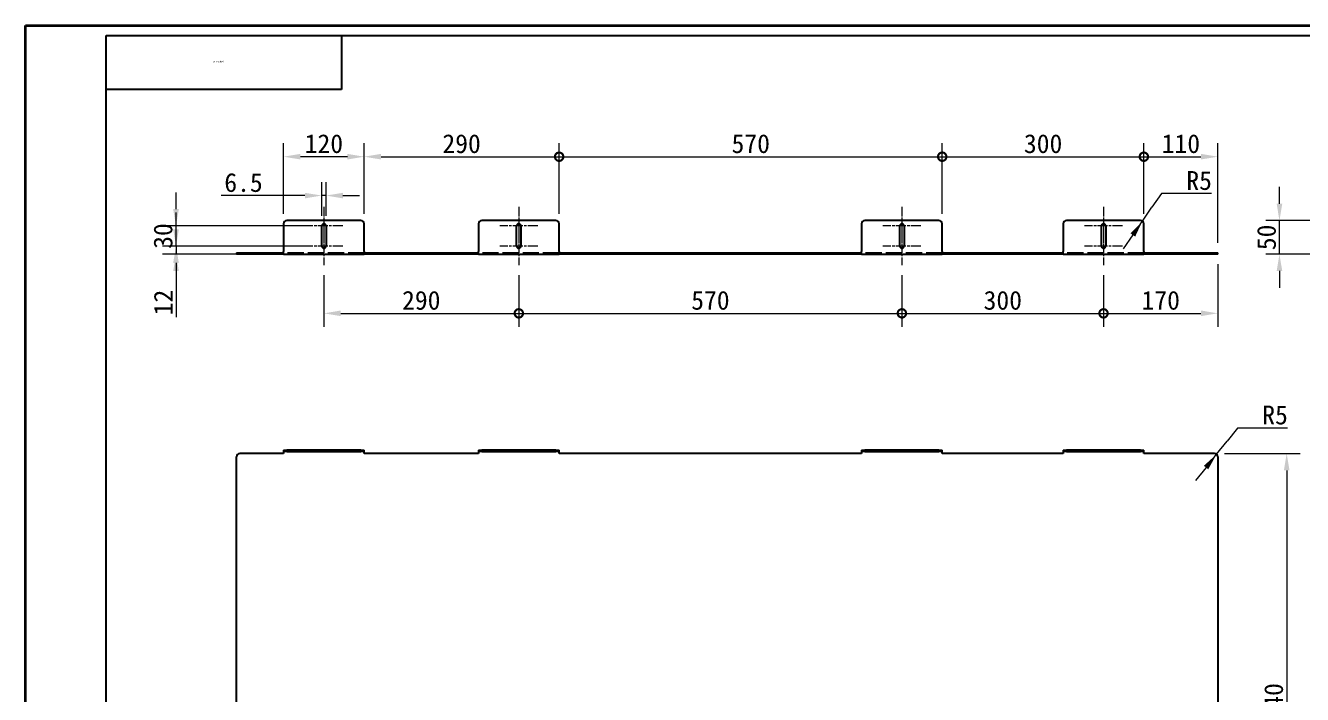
# Model space of a CAD drawing. Header units: millimetres. Extents: x 60 to 2915, y 55 to 2045.
# Drawn here: x 60 to 1960, y 1050 to 2045 of the extents above; entities that cross this region are included whole.
import ezdxf
from ezdxf.enums import TextEntityAlignment as Align

# ---------------------------------------------------------------- set-up
doc = ezdxf.new("R2018")
doc.units = ezdxf.units.MM
doc.header["$LTSCALE"] = 10
doc.linetypes.add('CHAIN', pattern=[0.3543, 0.2362, -0.0295, 0.0591, -0.0295])
doc.linetypes.add('DASHED', pattern=[0.2067, 0.1654, -0.0413])
for name, color, linetype, lineweight, true_color in [('中心标记 (ISO)', 1, 'CHAIN', 18, 0xff0000), ('尺寸 (ISO)', 7, 'Continuous', 18, 0x008000), ('隐藏 (ISO)', 5, 'DASHED', 18, 0x0000ff)]:
    doc.layers.add(name, color=color, linetype=linetype, lineweight=lineweight, true_color=true_color)
doc.layers.add('可见 (ISO)', color=7, linetype='Continuous', lineweight=25)
doc.layers.add('图框 (ISO)', color=7, linetype='Continuous', lineweight=35)
doc.styles.get("Standard").update_dxf_attribs({"font": 'simfang.ttf'})
doc.styles.add('最新国标', font='simfang.ttf')
doc.dimstyles.new('默认 (GB)', dxfattribs={"dimscale": 10, "dimtxt": 2.8, "dimasz": 2.5, "dimexe": 2, "dimexo": 1.5, "dimgap": 0.5, "dimtad": 1, "dimtoh": 1, "dimdsep": 46, "dimtxsty": '最新国标', "dimcen": 0.09, "dimdle": 10, "dimclrd": 256, "dimclre": 256, "dimclrt": 256, "dimaunit": 1, "dimadec": 3, "dimazin": 2, "dimtfac": 0.535714, "dimtdec": 3, "dimtmove": 0, "dimatfit": 3, "dimfxl": 0, "dimtolj": 1, "dimlwd": -1, "dimlwe": -1, "dimarcsym": 0})

# ---------------------------------------------------------------- blocks, each defined once
blk = doc.blocks.new('图框 最新国标')
at = {"layer": '图框 (ISO)'}
for p, q in [((6, 7), (6, 204.5)), ((6, 204.5), (291.5, 204.5))]:
    blk.add_line(p, q, dxfattribs=at)
at = {"layer": '图框 (ISO)', "color": 7, "linetype": 'Continuous', "lineweight": 25}
for p, q in [((18, 203), (290, 203)), ((18, 7), (18, 203)), ((18, 203), (290, 203)), ((53, 203), (53, 195)), ((53, 195), (18, 195))]:
    blk.add_line(p, q, dxfattribs=at)
at = {"layer": '图框 (ISO)', "lineweight": 30}
blk.add_attdef('零件代号', text='', height=2.5, rotation=180, dxfattribs=at).set_placement((35.5, 199), align=Align.MIDDLE_CENTER)
blk = doc.blocks.new('*D6')
at = {"layer": 'Defpoints', "color": 0, "transparency": 16777216}
for p in [(1925.6, 1754.9), (2015.6, 1754.9), (2025.6, 1704.9)]:
    blk.add_point(p, dxfattribs=at)
at = {"layer": '尺寸 (ISO)', "color": 116, "true_color": 0x00803f, "transparency": 16777216}
for p, q in [((1925.6, 1779.9), (1925.6, 1804.9)), ((2000.6, 1754.9), (1905.6, 1754.9)), ((1925.6, 1704.9), (1925.6, 1754.9)), ((2010.6, 1704.9), (1905.6, 1704.9)), ((1925.6, 1679.9), (1925.6, 1654.9))]:
    blk.add_line(p, q, dxfattribs=at)
for points in [[(1921.5, 1779.9), (1929.8, 1779.9), (1925.6, 1754.9)], [(1921.5, 1679.9), (1929.8, 1679.9), (1925.6, 1704.9)]]:
    blk.add_solid(points, dxfattribs=at)
at = {"layer": '尺寸 (ISO)', "transparency": 16777216, "insert": (1906.5, 1729.9), "char_height": 28, "attachment_point": 5, "rotation": 90, "style": '最新国标'}
blk.add_mtext('\\A1;50', dxfattribs=at)
blk = doc.blocks.new('*D9')
at = {"layer": 'Defpoints', "color": 0, "transparency": 16777216}
for p in [(1832, 1407.2), (1828.9, 1403.3)]:
    blk.add_point(p, dxfattribs=at)
at = {"layer": '尺寸 (ISO)', "color": 116, "true_color": 0x00803f, "transparency": 16777216}
for p, q in [((1863.1, 1446.3), (1847.6, 1426.8)), ((1937.7, 1446.3), (1863.1, 1446.3)), ((1832, 1407.2), (1847.6, 1426.8)), ((1828.9, 1403.3), (1832, 1407.2)), ((1816.4, 1387.6), (1800.9, 1368.1))]:
    blk.add_line(p, q, dxfattribs=at)
blk.add_solid([(1813.2, 1390.2), (1819.7, 1385), (1832, 1407.2)], dxfattribs=at)
at = {"layer": '尺寸 (ISO)', "transparency": 16777216, "insert": (1919.1, 1465.5), "char_height": 28, "attachment_point": 5, "style": '最新国标'}
blk.add_mtext('\\A1;R5', dxfattribs=at)
blk = doc.blocks.new('*D10')
at = {"layer": 'Defpoints', "color": 0, "transparency": 16777216}
for p in [(1828.9, 1408.3), (1828.9, 668.3), (1936.4, 668.3)]:
    blk.add_point(p, dxfattribs=at)
at = {"layer": '尺寸 (ISO)', "color": 116, "true_color": 0x00803f, "transparency": 16777216}
for p, q in [((1843.9, 1408.3), (1956.4, 1408.3)), ((1936.4, 1383.3), (1936.4, 693.3)), ((1843.9, 668.3), (1956.4, 668.3))]:
    blk.add_line(p, q, dxfattribs=at)
for points in [[(1932.2, 1383.3), (1940.6, 1383.3), (1936.4, 1408.3)], [(1932.2, 693.3), (1940.6, 693.3), (1936.4, 668.3)]]:
    blk.add_solid(points, dxfattribs=at)
at = {"layer": '尺寸 (ISO)', "transparency": 16777216, "insert": (1917.2, 1038.3), "char_height": 28, "attachment_point": 5, "rotation": 90, "style": '最新国标'}
blk.add_mtext('\\A1;740', dxfattribs=at)
blk = doc.blocks.new('_DotSmall')
at = {"color": 0, "linetype": 'ByBlock', "const_width": 0.5}
blk.add_lwpolyline([(-0.0625, 0, 1), (0.0625, 0, 1)], format="xyb", close=True, dxfattribs=at)
blk = doc.blocks.new('*D12')
at = {"layer": 'Defpoints', "color": 0, "transparency": 16777216}
for p in [(853.9, 1849.9), (563.9, 1749.9), (853.9, 1749.9)]:
    blk.add_point(p, dxfattribs=at)
at = {"layer": '尺寸 (ISO)', "color": 116, "true_color": 0x00803f, "transparency": 16777216}
for p, q in [((563.9, 1764.9), (563.9, 1869.9)), ((853.9, 1764.9), (853.9, 1869.9)), ((588.9, 1849.9), (853.9, 1849.9))]:
    blk.add_line(p, q, dxfattribs=at)
blk.add_solid([(588.9, 1854.1), (588.9, 1845.8), (563.9, 1849.9)], dxfattribs=at)
at = {"layer": '尺寸 (ISO)', "color": 116, "true_color": 0x00803f, "transparency": 16777216, "xscale": 25, "yscale": 25, "zscale": 25}
blk.add_blockref('_DotSmall', (853.9, 1849.9), dxfattribs=at)
at = {"layer": '尺寸 (ISO)', "transparency": 16777216, "insert": (708.8, 1869.1), "char_height": 28, "attachment_point": 5, "style": '最新国标'}
blk.add_mtext('\\A1;290', dxfattribs=at)
blk = doc.blocks.new('*D14')
at = {"layer": 'Defpoints', "color": 0, "transparency": 16777216}
for p in [(1833.9, 1849.9), (1723.9, 1749.9), (1833.9, 1706.9)]:
    blk.add_point(p, dxfattribs=at)
at = {"layer": '尺寸 (ISO)', "color": 116, "true_color": 0x00803f, "transparency": 16777216}
for p, q in [((1723.9, 1764.9), (1723.9, 1869.9)), ((1833.9, 1721.9), (1833.9, 1869.9)), ((1723.9, 1849.9), (1808.9, 1849.9))]:
    blk.add_line(p, q, dxfattribs=at)
blk.add_solid([(1808.9, 1854.1), (1808.9, 1845.8), (1833.9, 1849.9)], dxfattribs=at)
at = {"layer": '尺寸 (ISO)', "color": 116, "true_color": 0x00803f, "transparency": 16777216, "xscale": 25, "yscale": 25, "zscale": 25, "rotation": 180}
blk.add_blockref('_DotSmall', (1723.9, 1849.9), dxfattribs=at)
at = {"layer": '尺寸 (ISO)', "transparency": 16777216, "insert": (1779, 1869.1), "char_height": 28, "attachment_point": 5, "style": '最新国标'}
blk.add_mtext('\\A1;110', dxfattribs=at)
blk = doc.blocks.new('*D15')
at = {"layer": 'Defpoints', "color": 0, "transparency": 16777216}
for p in [(1723.9, 1849.9), (1423.9, 1749.9), (1723.9, 1749.9)]:
    blk.add_point(p, dxfattribs=at)
at = {"layer": '尺寸 (ISO)', "color": 116, "true_color": 0x00803f, "transparency": 16777216}
for p, q in [((1423.9, 1764.9), (1423.9, 1869.9)), ((1723.9, 1764.9), (1723.9, 1869.9)), ((1423.9, 1849.9), (1723.9, 1849.9))]:
    blk.add_line(p, q, dxfattribs=at)
at = {"layer": '尺寸 (ISO)', "color": 116, "true_color": 0x00803f, "transparency": 16777216, "xscale": 25, "yscale": 25, "zscale": 25, "rotation": 180}
blk.add_blockref('_DotSmall', (1423.9, 1849.9), dxfattribs=at)
at = {"layer": '尺寸 (ISO)', "color": 116, "true_color": 0x00803f, "transparency": 16777216, "xscale": 25, "yscale": 25, "zscale": 25}
blk.add_blockref('_DotSmall', (1723.9, 1849.9), dxfattribs=at)
at = {"layer": '尺寸 (ISO)', "transparency": 16777216, "insert": (1574, 1869.1), "char_height": 28, "attachment_point": 5, "style": '最新国标'}
blk.add_mtext('\\A1;300', dxfattribs=at)
blk = doc.blocks.new('*D16')
at = {"layer": 'Defpoints', "color": 0, "transparency": 16777216}
for p in [(1423.9, 1849.9), (853.9, 1749.9), (1423.9, 1749.9)]:
    blk.add_point(p, dxfattribs=at)
at = {"layer": '尺寸 (ISO)', "color": 116, "true_color": 0x00803f, "transparency": 16777216}
for p, q in [((853.9, 1764.9), (853.9, 1869.9)), ((1423.9, 1764.9), (1423.9, 1869.9)), ((853.9, 1849.9), (1423.9, 1849.9))]:
    blk.add_line(p, q, dxfattribs=at)
at = {"layer": '尺寸 (ISO)', "color": 116, "true_color": 0x00803f, "transparency": 16777216, "xscale": 25, "yscale": 25, "zscale": 25, "rotation": 180}
blk.add_blockref('_DotSmall', (853.9, 1849.9), dxfattribs=at)
at = {"layer": '尺寸 (ISO)', "color": 116, "true_color": 0x00803f, "transparency": 16777216, "xscale": 25, "yscale": 25, "zscale": 25}
blk.add_blockref('_DotSmall', (1423.9, 1849.9), dxfattribs=at)
at = {"layer": '尺寸 (ISO)', "transparency": 16777216, "insert": (1139, 1869.1), "char_height": 28, "attachment_point": 5, "style": '最新国标'}
blk.add_mtext('\\A1;570', dxfattribs=at)
blk = doc.blocks.new('*D17')
at = {"layer": 'Defpoints', "color": 0, "transparency": 16777216}
for p in [(443.9, 1849.9), (443.9, 1749.9), (563.9, 1749.9)]:
    blk.add_point(p, dxfattribs=at)
at = {"layer": '尺寸 (ISO)', "color": 116, "true_color": 0x00803f, "transparency": 16777216}
for p, q in [((443.9, 1764.9), (443.9, 1869.9)), ((563.9, 1764.9), (563.9, 1869.9)), ((538.9, 1849.9), (468.9, 1849.9))]:
    blk.add_line(p, q, dxfattribs=at)
for points in [[(468.9, 1854.1), (468.9, 1845.8), (443.9, 1849.9)], [(538.9, 1854.1), (538.9, 1845.8), (563.9, 1849.9)]]:
    blk.add_solid(points, dxfattribs=at)
at = {"layer": '尺寸 (ISO)', "transparency": 16777216, "insert": (503.9, 1869.1), "char_height": 28, "attachment_point": 5, "style": '最新国标'}
blk.add_mtext('\\A1;120', dxfattribs=at)
blk = doc.blocks.new('*D18')
at = {"layer": 'Defpoints', "color": 0, "transparency": 16777216}
for p in [(503.9, 1688.7), (793.9, 1688.7), (793.9, 1616.9)]:
    blk.add_point(p, dxfattribs=at)
at = {"layer": '尺寸 (ISO)', "color": 116, "true_color": 0x00803f, "transparency": 16777216}
for p, q in [((503.9, 1673.7), (503.9, 1596.9)), ((793.9, 1673.7), (793.9, 1596.9)), ((528.9, 1616.9), (793.9, 1616.9))]:
    blk.add_line(p, q, dxfattribs=at)
blk.add_solid([(528.9, 1621.1), (528.9, 1612.8), (503.9, 1616.9)], dxfattribs=at)
at = {"layer": '尺寸 (ISO)', "color": 116, "true_color": 0x00803f, "transparency": 16777216, "xscale": 25, "yscale": 25, "zscale": 25}
blk.add_blockref('_DotSmall', (793.9, 1616.9), dxfattribs=at)
at = {"layer": '尺寸 (ISO)', "transparency": 16777216, "insert": (648.8, 1636.1), "char_height": 28, "attachment_point": 5, "style": '最新国标'}
blk.add_mtext('\\A1;290', dxfattribs=at)
blk = doc.blocks.new('*D19')
at = {"layer": 'Defpoints', "color": 0, "transparency": 16777216}
for p in [(1833.9, 1704.9), (1663.9, 1688.7), (1833.9, 1616.9)]:
    blk.add_point(p, dxfattribs=at)
at = {"layer": '尺寸 (ISO)', "color": 116, "true_color": 0x00803f, "transparency": 16777216}
for p, q in [((1663.9, 1673.7), (1663.9, 1596.9)), ((1833.9, 1689.9), (1833.9, 1596.9)), ((1663.9, 1616.9), (1808.9, 1616.9))]:
    blk.add_line(p, q, dxfattribs=at)
blk.add_solid([(1808.9, 1621.1), (1808.9, 1612.8), (1833.9, 1616.9)], dxfattribs=at)
at = {"layer": '尺寸 (ISO)', "color": 116, "true_color": 0x00803f, "transparency": 16777216, "xscale": 25, "yscale": 25, "zscale": 25, "rotation": 180}
blk.add_blockref('_DotSmall', (1663.9, 1616.9), dxfattribs=at)
at = {"layer": '尺寸 (ISO)', "transparency": 16777216, "insert": (1749, 1636.1), "char_height": 28, "attachment_point": 5, "style": '最新国标'}
blk.add_mtext('\\A1;170', dxfattribs=at)
blk = doc.blocks.new('*D20')
at = {"layer": 'Defpoints', "color": 0, "transparency": 16777216}
for p in [(1363.9, 1688.7), (1663.9, 1688.7), (1663.9, 1616.9)]:
    blk.add_point(p, dxfattribs=at)
at = {"layer": '尺寸 (ISO)', "color": 116, "true_color": 0x00803f, "transparency": 16777216}
for p, q in [((1363.9, 1673.7), (1363.9, 1596.9)), ((1663.9, 1673.7), (1663.9, 1596.9)), ((1363.9, 1616.9), (1663.9, 1616.9))]:
    blk.add_line(p, q, dxfattribs=at)
at = {"layer": '尺寸 (ISO)', "color": 116, "true_color": 0x00803f, "transparency": 16777216, "xscale": 25, "yscale": 25, "zscale": 25, "rotation": 180}
blk.add_blockref('_DotSmall', (1363.9, 1616.9), dxfattribs=at)
at = {"layer": '尺寸 (ISO)', "color": 116, "true_color": 0x00803f, "transparency": 16777216, "xscale": 25, "yscale": 25, "zscale": 25}
blk.add_blockref('_DotSmall', (1663.9, 1616.9), dxfattribs=at)
at = {"layer": '尺寸 (ISO)', "transparency": 16777216, "insert": (1514, 1636.1), "char_height": 28, "attachment_point": 5, "style": '最新国标'}
blk.add_mtext('\\A1;300', dxfattribs=at)
blk = doc.blocks.new('*D21')
at = {"layer": 'Defpoints', "color": 0, "transparency": 16777216}
for p in [(793.9, 1688.7), (1363.9, 1688.7), (1363.9, 1616.9)]:
    blk.add_point(p, dxfattribs=at)
at = {"layer": '尺寸 (ISO)', "color": 116, "true_color": 0x00803f, "transparency": 16777216}
for p, q in [((793.9, 1673.7), (793.9, 1596.9)), ((1363.9, 1673.7), (1363.9, 1596.9)), ((793.9, 1616.9), (1363.9, 1616.9))]:
    blk.add_line(p, q, dxfattribs=at)
at = {"layer": '尺寸 (ISO)', "color": 116, "true_color": 0x00803f, "transparency": 16777216, "xscale": 25, "yscale": 25, "zscale": 25, "rotation": 180}
blk.add_blockref('_DotSmall', (793.9, 1616.9), dxfattribs=at)
at = {"layer": '尺寸 (ISO)', "color": 116, "true_color": 0x00803f, "transparency": 16777216, "xscale": 25, "yscale": 25, "zscale": 25}
blk.add_blockref('_DotSmall', (1363.9, 1616.9), dxfattribs=at)
at = {"layer": '尺寸 (ISO)', "transparency": 16777216, "insert": (1079, 1636.1), "char_height": 28, "attachment_point": 5, "style": '最新国标'}
blk.add_mtext('\\A1;570', dxfattribs=at)
blk = doc.blocks.new('*D22')
at = {"layer": 'Defpoints', "color": 0, "transparency": 16777216}
for p in [(283.9, 1716.9), (475.6, 1716.9), (443.9, 1704.9)]:
    blk.add_point(p, dxfattribs=at)
at = {"layer": '尺寸 (ISO)', "color": 116, "true_color": 0x00803f, "transparency": 16777216}
for p, q in [((283.9, 1741.9), (283.9, 1766.9)), ((460.6, 1716.9), (263.9, 1716.9)), ((283.9, 1716.9), (283.9, 1704.9)), ((428.9, 1704.9), (263.9, 1704.9)), ((283.9, 1679.9), (283.9, 1611.2))]:
    blk.add_line(p, q, dxfattribs=at)
for points in [[(279.7, 1741.9), (288.1, 1741.9), (283.9, 1716.9)], [(279.7, 1679.9), (288.1, 1679.9), (283.9, 1704.9)]]:
    blk.add_solid(points, dxfattribs=at)
at = {"layer": '尺寸 (ISO)', "transparency": 16777216, "insert": (264.9, 1633), "char_height": 28, "attachment_point": 5, "rotation": 90, "style": '最新国标'}
blk.add_mtext('\\A1;12', dxfattribs=at)
blk = doc.blocks.new('*D23')
at = {"layer": 'Defpoints', "color": 0, "transparency": 16777216}
for p in [(283.9, 1746.9), (500.6, 1746.9), (500.6, 1716.9)]:
    blk.add_point(p, dxfattribs=at)
at = {"layer": '尺寸 (ISO)', "color": 116, "true_color": 0x00803f, "transparency": 16777216}
for p, q in [((283.9, 1771.9), (283.9, 1796.9)), ((485.6, 1746.9), (263.9, 1746.9)), ((283.9, 1716.9), (283.9, 1746.9)), ((485.6, 1716.9), (263.9, 1716.9)), ((283.9, 1691.9), (283.9, 1666.9))]:
    blk.add_line(p, q, dxfattribs=at)
for points in [[(279.7, 1771.9), (288.1, 1771.9), (283.9, 1746.9)], [(279.7, 1691.9), (288.1, 1691.9), (283.9, 1716.9)]]:
    blk.add_solid(points, dxfattribs=at)
at = {"layer": '尺寸 (ISO)', "transparency": 16777216, "insert": (264.7, 1731.9), "char_height": 28, "attachment_point": 5, "rotation": 90, "style": '最新国标'}
blk.add_mtext('\\A1;30', dxfattribs=at)
blk = doc.blocks.new('*D24')
at = {"layer": 'Defpoints', "color": 0, "transparency": 16777216}
for p in [(507.1, 1792.1), (500.6, 1746.9), (507.1, 1746.9)]:
    blk.add_point(p, dxfattribs=at)
at = {"layer": '尺寸 (ISO)', "color": 116, "true_color": 0x00803f, "transparency": 16777216}
for p, q in [((500.6, 1761.9), (500.6, 1812.1)), ((507.1, 1761.9), (507.1, 1812.1)), ((475.6, 1792.1), (350.9, 1792.1)), ((507.1, 1792.1), (500.6, 1792.1)), ((532.1, 1792.1), (557.1, 1792.1))]:
    blk.add_line(p, q, dxfattribs=at)
for points in [[(475.6, 1796.2), (475.6, 1787.9), (500.6, 1792.1)], [(532.1, 1796.2), (532.1, 1787.9), (507.1, 1792.1)]]:
    blk.add_solid(points, dxfattribs=at)
at = {"layer": '尺寸 (ISO)', "transparency": 16777216, "insert": (384.3, 1811.3), "char_height": 28, "attachment_point": 5, "style": '最新国标'}
blk.add_mtext('\\A1;6.5', dxfattribs=at)
blk = doc.blocks.new('*D25')
at = {"layer": 'Defpoints', "color": 0, "transparency": 16777216}
for p in [(1718.9, 1749.9), (1721.7, 1754)]:
    blk.add_point(p, dxfattribs=at)
at = {"layer": '尺寸 (ISO)', "color": 116, "true_color": 0x00803f, "transparency": 16777216}
for p, q in [((1750.2, 1795.2), (1735.9, 1774.6)), ((1824.7, 1795.2), (1750.2, 1795.2)), ((1721.7, 1754), (1735.9, 1774.6)), ((1718.9, 1749.9), (1721.7, 1754)), ((1707.5, 1733.5), (1693.3, 1712.9))]:
    blk.add_line(p, q, dxfattribs=at)
blk.add_solid([(1704.1, 1735.8), (1711, 1731.1), (1721.7, 1754)], dxfattribs=at)
at = {"layer": '尺寸 (ISO)', "transparency": 16777216, "insert": (1806.1, 1814.3), "char_height": 28, "attachment_point": 5, "style": '最新国标'}
blk.add_mtext('\\A1;R5', dxfattribs=at)

msp = doc.modelspace()

# ---------------------------------------------------------------- linework, layer by layer
at = {"layer": '中心标记 (ISO)', "ltscale": 5.917079}
for p, q in [((503.8957, 1775.176), (503.8957, 1721.926)), ((793.8957, 1775.176), (793.8957, 1721.926)), ((1363.8957, 1775.176), (1363.8957, 1721.926)), ((1663.8957, 1775.176), (1663.8957, 1721.926)), ((503.8957, 1741.926), (503.8957, 1688.676)), ((793.8957, 1741.926), (793.8957, 1688.676)), ((1363.8957, 1741.926), (1363.8957, 1688.676)), ((1663.8957, 1741.926), (1663.8957, 1688.676))]:
    msp.add_line(p, q, dxfattribs=at)
at = {"layer": '中心标记 (ISO)', "ltscale": 6.278222}
for p, q in [((532.1457, 1746.926), (475.6457, 1746.926)), ((822.1457, 1746.926), (765.6457, 1746.926)), ((1392.1457, 1746.926), (1335.6457, 1746.926)), ((1692.1457, 1746.926), (1635.6457, 1746.926)), ((532.1457, 1716.926), (475.6457, 1716.926)), ((822.1457, 1716.926), (765.6457, 1716.926)), ((1392.1457, 1716.926), (1335.6457, 1716.926)), ((1692.1457, 1716.926), (1635.6457, 1716.926))]:
    msp.add_line(p, q, dxfattribs=at)
at = {"layer": '可见 (ISO)'}
for p, q in [((443.8957, 1749.926), (443.8957, 1708.926)), ((558.8957, 1754.926), (448.8957, 1754.926)), ((563.8957, 1708.926), (563.8957, 1749.926)), ((733.8957, 1749.926), (733.8957, 1708.926)), ((848.8957, 1754.926), (738.8957, 1754.926)), ((853.8957, 1708.926), (853.8957, 1749.926)), ((1303.8957, 1749.926), (1303.8957, 1708.926)), ((1418.8957, 1754.926), (1308.8957, 1754.926)), ((1423.8957, 1708.926), (1423.8957, 1749.926)), ((1603.8957, 1749.926), (1603.8957, 1708.926)), ((1718.8957, 1754.926), (1608.8957, 1754.926)), ((1723.8957, 1708.926), (1723.8957, 1749.926)), ((500.6457, 1716.926), (500.6457, 1746.926)), ((507.1457, 1746.926), (507.1457, 1716.926)), ((790.6457, 1716.926), (790.6457, 1746.926)), ((797.1457, 1746.926), (797.1457, 1716.926)), ((1360.6457, 1716.926), (1360.6457, 1746.926)), ((1367.1457, 1746.926), (1367.1457, 1716.926)), ((1660.6457, 1716.926), (1660.6457, 1746.926)), ((1667.1457, 1746.926), (1667.1457, 1716.926)), ((373.8957, 1706.926), (378.8957, 1706.926)), ((373.8957, 1706.926), (373.8957, 1704.926)), ((378.8957, 1704.926), (373.8957, 1704.926)), ((378.8957, 1706.926), (443.8957, 1706.926)), ((443.8957, 1704.926), (378.8957, 1704.926)), ((443.8957, 1704.926), (443.8957, 1708.926)), ((443.8957, 1704.926), (563.8957, 1704.926)), ((563.8957, 1708.926), (563.8957, 1704.926)), ((563.8957, 1706.926), (733.8957, 1706.926)), ((733.8957, 1704.926), (563.8957, 1704.926)), ((733.8957, 1704.926), (733.8957, 1708.926)), ((733.8957, 1704.926), (853.8957, 1704.926)), ((853.8957, 1708.926), (853.8957, 1704.926)), ((853.8957, 1706.926), (1303.8957, 1706.926)), ((1303.8957, 1704.926), (853.8957, 1704.926)), ((1303.8957, 1704.926), (1303.8957, 1708.926)), ((1303.8957, 1704.926), (1423.8957, 1704.926)), ((1423.8957, 1708.926), (1423.8957, 1704.926)), ((1423.8957, 1706.926), (1603.8957, 1706.926)), ((1603.8957, 1704.926), (1423.8957, 1704.926)), ((1603.8957, 1704.926), (1603.8957, 1708.926)), ((1603.8957, 1704.926), (1723.8957, 1704.926)), ((1723.8957, 1708.926), (1723.8957, 1704.926)), ((1723.8957, 1706.926), (1828.8957, 1706.926)), ((1828.8957, 1704.926), (1723.8957, 1704.926)), ((1828.8957, 1706.926), (1833.8957, 1706.926)), ((1833.8957, 1704.926), (1828.8957, 1704.926)), ((1833.8957, 1704.926), (1833.8957, 1706.926)), ((443.8957, 1408.2864), (378.8957, 1408.2864)), ((443.8957, 1413.2864), (448.8957, 1413.2864)), ((443.8957, 1413.2864), (443.8957, 1411.2864)), ((448.8957, 1411.2864), (443.8957, 1411.2864)), ((443.8957, 1411.2864), (443.8957, 1409.2864)), ((443.8957, 1409.2864), (443.8957, 1408.2864)), ((558.8957, 1413.2864), (448.8957, 1413.2864)), ((448.8957, 1411.2864), (558.8957, 1411.2864)), ((558.8957, 1413.2864), (563.8957, 1413.2864)), ((563.8957, 1411.2864), (558.8957, 1411.2864)), ((563.8957, 1411.2864), (563.8957, 1413.2864)), ((563.8957, 1409.2864), (563.8957, 1411.2864)), ((563.8957, 1408.2864), (563.8957, 1409.2864)), ((733.8957, 1408.2864), (563.8957, 1408.2864)), ((733.8957, 1413.2864), (738.8957, 1413.2864)), ((733.8957, 1413.2864), (733.8957, 1411.2864)), ((738.8957, 1411.2864), (733.8957, 1411.2864)), ((733.8957, 1411.2864), (733.8957, 1409.2864)), ((733.8957, 1409.2864), (733.8957, 1408.2864)), ((848.8957, 1413.2864), (738.8957, 1413.2864)), ((738.8957, 1411.2864), (848.8957, 1411.2864)), ((848.8957, 1413.2864), (853.8957, 1413.2864)), ((853.8957, 1411.2864), (848.8957, 1411.2864)), ((853.8957, 1411.2864), (853.8957, 1413.2864)), ((853.8957, 1409.2864), (853.8957, 1411.2864)), ((853.8957, 1408.2864), (853.8957, 1409.2864)), ((1303.8957, 1408.2864), (853.8957, 1408.2864)), ((1303.8957, 1413.2864), (1308.8957, 1413.2864)), ((1303.8957, 1413.2864), (1303.8957, 1411.2864)), ((1308.8957, 1411.2864), (1303.8957, 1411.2864)), ((1303.8957, 1411.2864), (1303.8957, 1409.2864)), ((1303.8957, 1409.2864), (1303.8957, 1408.2864)), ((1418.8957, 1413.2864), (1308.8957, 1413.2864)), ((1308.8957, 1411.2864), (1418.8957, 1411.2864)), ((1418.8957, 1413.2864), (1423.8957, 1413.2864)), ((1423.8957, 1411.2864), (1418.8957, 1411.2864)), ((1423.8957, 1411.2864), (1423.8957, 1413.2864)), ((1423.8957, 1409.2864), (1423.8957, 1411.2864)), ((1423.8957, 1408.2864), (1423.8957, 1409.2864)), ((1603.8957, 1408.2864), (1423.8957, 1408.2864)), ((1603.8957, 1413.2864), (1608.8957, 1413.2864)), ((1603.8957, 1413.2864), (1603.8957, 1411.2864)), ((1608.8957, 1411.2864), (1603.8957, 1411.2864)), ((1603.8957, 1411.2864), (1603.8957, 1409.2864)), ((1603.8957, 1409.2864), (1603.8957, 1408.2864)), ((1718.8957, 1413.2864), (1608.8957, 1413.2864)), ((1608.8957, 1411.2864), (1718.8957, 1411.2864)), ((1718.8957, 1413.2864), (1723.8957, 1413.2864)), ((1723.8957, 1411.2864), (1718.8957, 1411.2864)), ((1723.8957, 1411.2864), (1723.8957, 1413.2864)), ((1723.8957, 1409.2864), (1723.8957, 1411.2864)), ((1723.8957, 1408.2864), (1723.8957, 1409.2864)), ((1828.8957, 1408.2864), (1723.8957, 1408.2864)), ((373.8957, 673.2864), (373.8957, 1403.2864)), ((1833.8957, 1403.2864), (1833.8957, 673.2864))]:
    msp.add_line(p, q, dxfattribs=at)
for centre, radius, start, end in [((448.8957, 1749.926), 5, 90, 180), ((503.8957, 1746.926), 3.25, 0, 180), ((558.8957, 1749.926), 5, 0, 90), ((738.8957, 1749.926), 5, 90, 180), ((793.8957, 1746.926), 3.25, 0, 180), ((848.8957, 1749.926), 5, 0, 90), ((1308.8957, 1749.926), 5, 90, 180), ((1363.8957, 1746.926), 3.25, 0, 180), ((1418.8957, 1749.926), 5, 0, 90), ((1608.8957, 1749.926), 5, 90, 180), ((1663.8957, 1746.926), 3.25, 0, 180), ((1718.8957, 1749.926), 5, 0, 90), ((503.8957, 1716.926), 3.25, 180, 0), ((793.8957, 1716.926), 3.25, 180, 0), ((1363.8957, 1716.926), 3.25, 180, 0), ((1663.8957, 1716.926), 3.25, 180, 0), ((378.8957, 1403.2864), 5, 90, 180), ((1828.8957, 1403.2864), 5, 0, 90)]:
    msp.add_arc(centre, radius, start, end, dxfattribs=at)
at = {"layer": '隐藏 (ISO)', "ltscale": 14.513788}
for p, q in [((563.8957, 1706.926), (443.8957, 1706.926)), ((853.8957, 1706.926), (733.8957, 1706.926)), ((1423.8957, 1706.926), (1303.8957, 1706.926)), ((1723.8957, 1706.926), (1603.8957, 1706.926))]:
    msp.add_line(p, q, dxfattribs=at)
at = {"layer": '隐藏 (ISO)', "ltscale": 0.380839}
for p, q in [((500.6457, 1411.2864), (500.6457, 1413.2864)), ((507.1457, 1411.2864), (507.1457, 1413.2864)), ((790.6457, 1411.2864), (790.6457, 1413.2864)), ((797.1457, 1411.2864), (797.1457, 1413.2864)), ((1360.6457, 1411.2864), (1360.6457, 1413.2864)), ((1367.1457, 1411.2864), (1367.1457, 1413.2864)), ((1660.6457, 1411.2864), (1660.6457, 1413.2864)), ((1667.1457, 1411.2864), (1667.1457, 1413.2864))]:
    msp.add_line(p, q, dxfattribs=at)

# ---------------------------------------------------------------- block references
ref = msp.add_blockref('图框 最新国标', (0, 0), dxfattribs=dict(xscale=10, yscale=10, zscale=10))
lines = msp.add_mtext('5409919A', dxfattribs={"layer": '图框 (ISO)', "insert": (355, 1990), "char_height": 2.5, "attachment_point": 1, "rotation": 180})
ref.add_attrib('零件代号', '', (355, 1990)).embed_mtext(lines)

# ---------------------------------------------------------------- dimensions: what is measured, and where the dimension line sits
at = {"layer": '尺寸 (ISO)', "color": 116, "true_color": 0x00803f}
for base, p1, p2, angle, override, picture, middle in [((443.8957, 1849.926), (563.8957, 1749.926), (443.8957, 1749.926), 180, {"dimgap": 0.5, "dimtoh": 0, "dimdec": 2, "dimtol": 0, "dimlim": 0, "dimtp": 0, "dimtm": 0, "dimtdec": 3, "dimtofl": 0, "dimatfit": 1}, '*D17', (503.8957, 1849.926)), ((853.8957, 1849.926), (563.8957, 1749.926), (853.8957, 1749.926), 180, {"dimgap": 0.5, "dimtoh": 0, "dimdec": 2, "dimblk2": 'DotSmall', "dimsah": 1, "dimdle": 0, "dimtol": 0, "dimlim": 0, "dimtp": 0, "dimtm": 0, "dimtdec": 3, "dimtofl": 0, "dimatfit": 1}, '*D12', (708.7957, 1849.926)), ((1423.8957, 1849.926), (853.8957, 1749.926), (1423.8957, 1749.926), 180, {"dimgap": 0.5, "dimtoh": 0, "dimdec": 2, "dimblk1": 'DotSmall', "dimblk2": 'DotSmall', "dimsah": 1, "dimdle": 0, "dimtol": 0, "dimlim": 0, "dimtp": 0, "dimtm": 0, "dimtdec": 3, "dimtofl": 0, "dimatfit": 1}, '*D16', (1138.9957, 1849.926)), ((1723.8957, 1849.926), (1423.8957, 1749.926), (1723.8957, 1749.926), 180, {"dimgap": 0.5, "dimtoh": 0, "dimdec": 2, "dimblk1": 'DotSmall', "dimblk2": 'DotSmall', "dimsah": 1, "dimdle": 0, "dimtol": 0, "dimlim": 0, "dimtp": 0, "dimtm": 0, "dimtdec": 3, "dimtofl": 0, "dimatfit": 1}, '*D15', (1573.9957, 1849.926)), ((1833.8957, 1849.926), (1723.8957, 1749.926), (1833.8957, 1706.926), 180, {"dimgap": 0.5, "dimtoh": 0, "dimdec": 2, "dimblk1": 'DotSmall', "dimsah": 1, "dimdle": 0, "dimtol": 0, "dimlim": 0, "dimtp": 0, "dimtm": 0, "dimtdec": 3, "dimtofl": 0, "dimatfit": 1}, '*D14', (1778.9957, 1849.926)), ((1925.6329, 1754.926), (2025.6329, 1704.926), (2015.6329, 1754.926), 270, {"dimgap": 0.5, "dimtoh": 0, "dimdec": 2, "dimtol": 0, "dimlim": 0, "dimtp": 0, "dimtm": 0, "dimtdec": 3, "dimtofl": 1, "dimatfit": 1}, '*D6', (1925.6329, 1729.926)), ((283.8957, 1746.926), (500.6457, 1716.926), (500.6457, 1746.926), 90, {"dimgap": 0.5, "dimtoh": 0, "dimdec": 2, "dimtol": 0, "dimlim": 0, "dimtp": 0, "dimtm": 0, "dimtdec": 3, "dimtofl": 1, "dimatfit": 1}, '*D23', (283.8957, 1731.926)), ((283.8957, 1716.926), (443.8957, 1704.926), (475.6457, 1716.926), 270, {"dimgap": 0.5, "dimtoh": 0, "dimdec": 2, "dimtol": 0, "dimlim": 0, "dimtp": 0, "dimtm": 0, "dimtdec": 3, "dimtofl": 1, "dimatfit": 1}, '*D22', (283.8957, 1633.046)), ((1833.8957, 1616.926), (1663.8957, 1688.676), (1833.8957, 1704.926), 180, {"dimgap": 0.5, "dimtoh": 0, "dimdec": 2, "dimblk1": 'DotSmall', "dimsah": 1, "dimdle": 0, "dimtol": 0, "dimlim": 0, "dimtp": 0, "dimtm": 0, "dimtdec": 3, "dimtofl": 0, "dimatfit": 1}, '*D19', (1748.9957, 1616.926)), ((793.8957, 1616.926), (503.8957, 1688.676), (793.8957, 1688.676), 180, {"dimgap": 0.5, "dimtoh": 0, "dimdec": 2, "dimblk2": 'DotSmall', "dimsah": 1, "dimdle": 0, "dimtol": 0, "dimlim": 0, "dimtp": 0, "dimtm": 0, "dimtdec": 3, "dimtofl": 0, "dimatfit": 1}, '*D18', (648.7957, 1616.926)), ((1363.8957, 1616.926), (793.8957, 1688.676), (1363.8957, 1688.676), 180, {"dimgap": 0.5, "dimtoh": 0, "dimdec": 2, "dimblk1": 'DotSmall', "dimblk2": 'DotSmall', "dimsah": 1, "dimdle": 0, "dimtol": 0, "dimlim": 0, "dimtp": 0, "dimtm": 0, "dimtdec": 3, "dimtofl": 0, "dimatfit": 1}, '*D21', (1078.9957, 1616.926)), ((1663.8957, 1616.926), (1363.8957, 1688.676), (1663.8957, 1688.676), 180, {"dimgap": 0.5, "dimtoh": 0, "dimdec": 2, "dimblk1": 'DotSmall', "dimblk2": 'DotSmall', "dimsah": 1, "dimdle": 0, "dimtol": 0, "dimlim": 0, "dimtp": 0, "dimtm": 0, "dimtdec": 3, "dimtofl": 0, "dimatfit": 1}, '*D20', (1513.9957, 1616.926)), ((1936.3957, 668.2864), (1828.8957, 1408.2864), (1828.8957, 668.2864), 90, {"dimgap": 0.5, "dimtoh": 0, "dimdec": 2, "dimtol": 0, "dimlim": 0, "dimtp": 0, "dimtm": 0, "dimtdec": 3, "dimtofl": 0, "dimatfit": 1}, '*D10', (1936.3957, 1038.2864))]:
    dim = msp.add_linear_dim(base=base, p1=p1, p2=p2, angle=angle, dimstyle='默认 (GB)', override=override, dxfattribs=at)
    dim.commit()
    dim.dimension.update_dxf_attribs({"geometry": picture, "text_midpoint": middle, "dimtype": 160})
dim = msp.add_linear_dim(base=(507.1457, 1792.0823), p1=(500.6457, 1746.926), p2=(507.1457, 1746.926), dimstyle='默认 (GB)', override={"dimgap": 0.5, "dimtoh": 0, "dimdec": 2, "dimtol": 0, "dimlim": 0, "dimtp": 0, "dimtm": 0, "dimtdec": 3, "dimtofl": 1, "dimatfit": 1}, dxfattribs=at)
dim.commit()
dim.dimension.update_dxf_attribs({"geometry": '*D24', "text_midpoint": (384.3378, 1792.0823), "dimtype": 160})
for center, mpoint, picture, middle in [((1718.8957, 1749.926), (1721.7377, 1754.0398), '*D25', (1806.1164, 1795.1776)), ((1828.8957, 1403.2864), (1832.0093, 1407.1986), '*D9', (1919.1042, 1446.321))]:
    dim = msp.add_radius_dim(center=center, mpoint=mpoint, dimstyle='默认 (GB)', override={"dimgap": 0.5, "dimtih": 1, "dimdec": 2, "dimlfac": 1, "dimcen": 0, "dimtol": 0, "dimlim": 0, "dimtp": 0, "dimtm": 0, "dimtdec": 3}, dxfattribs=at)
    dim.commit()
    dim.dimension.update_dxf_attribs({"geometry": picture, "text_midpoint": middle, "dimtype": 164})

doc.saveas('drawing.dxf')
